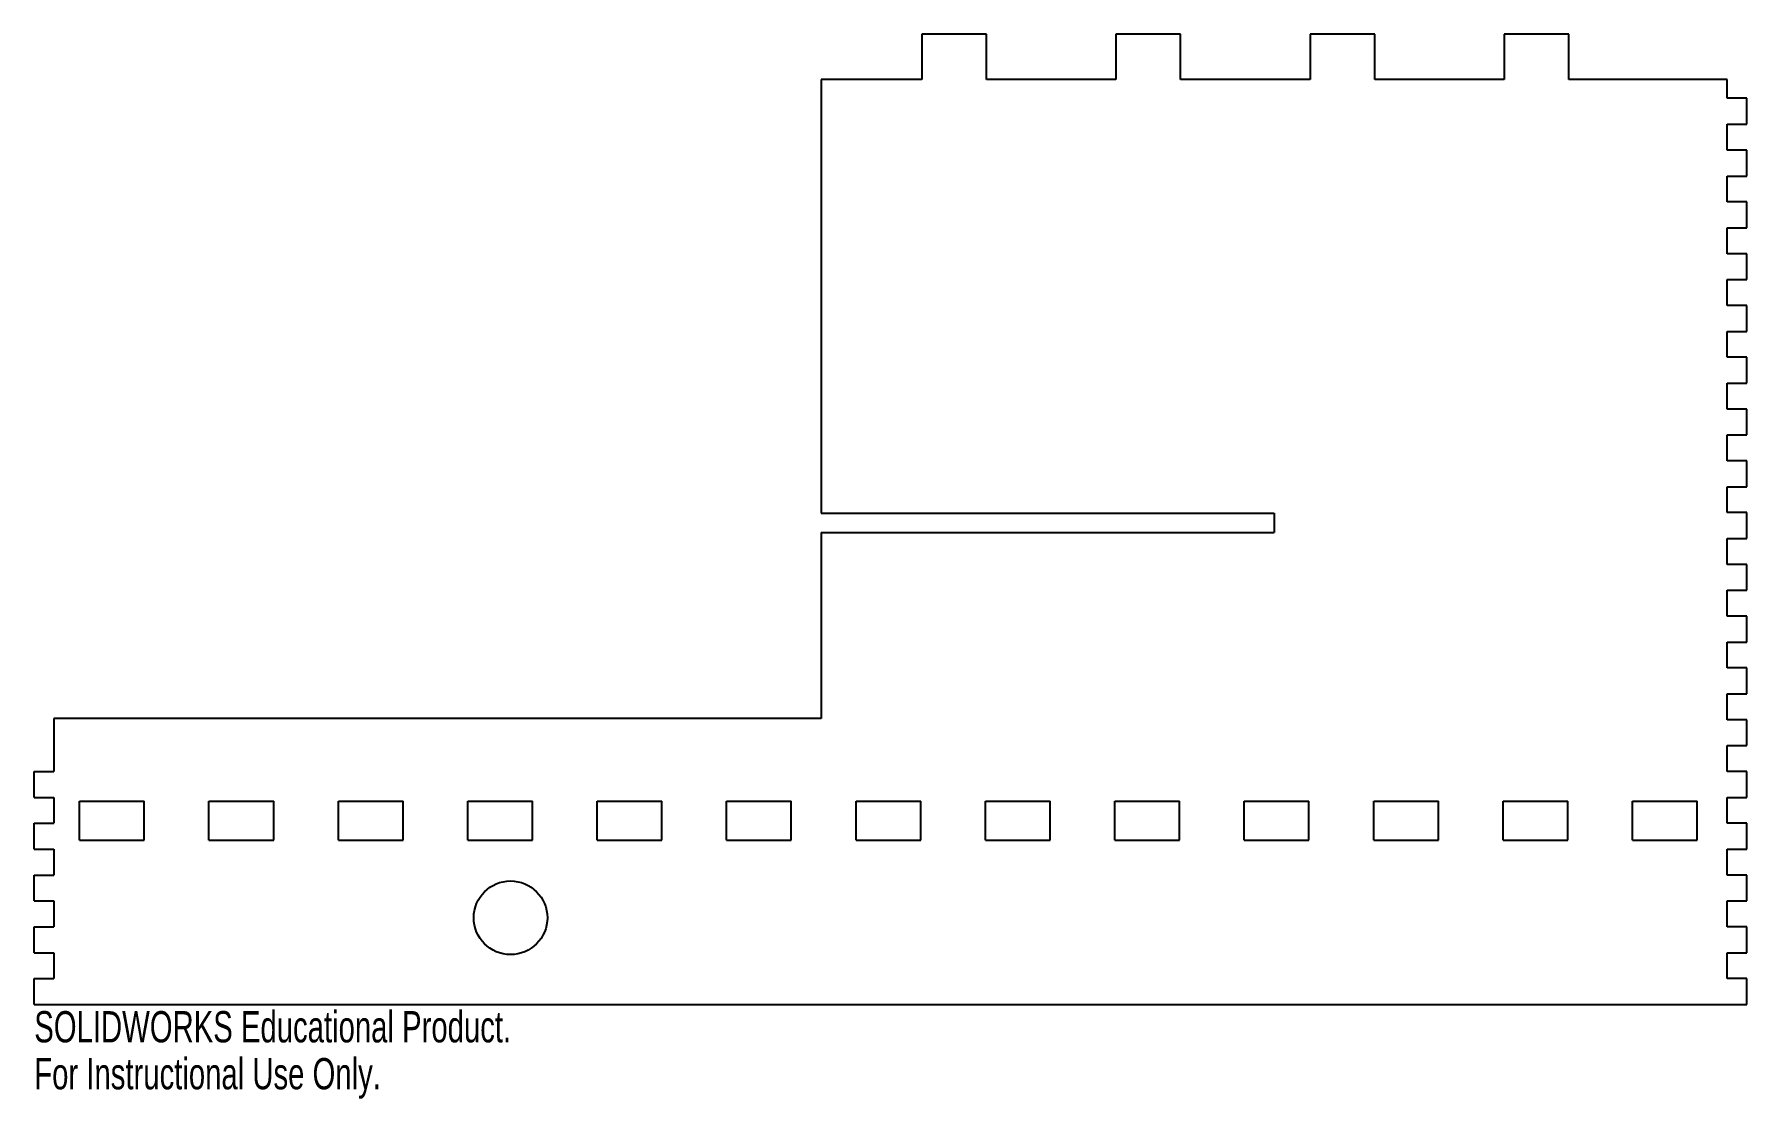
# Model space of a CAD drawing. Header units: millimetres. Extents: x -173 to 91, y -40 to 124.
import ezdxf

# ---------------------------------------------------------------- set-up
doc = ezdxf.new("R2010")
doc.units = ezdxf.units.MM
doc.styles.add('SLDTEXTSTYLE0', font='TXT', dxfattribs={"width": 0.7})

msp = doc.modelspace()

# ---------------------------------------------------------------- linework, layer by layer
at = {"color": 7, "linetype": 'Continuous', "lineweight": 25}
for p, q in [((-26.26, 124.5), (-36.26, 124.5)), ((-36.26, 124.5), (-36.26, 117.5)), ((-26.26, 117.5), (-26.26, 124.5)), ((3.74, 124.5), (-6.26, 124.5)), ((-6.26, 124.5), (-6.26, 117.5)), ((3.74, 117.5), (3.74, 124.5)), ((33.74, 124.5), (23.74, 124.5)), ((23.74, 124.5), (23.74, 117.5)), ((33.74, 117.5), (33.74, 124.5)), ((63.74, 124.5), (53.74, 124.5)), ((53.74, 124.5), (53.74, 117.5)), ((63.74, 117.5), (63.74, 124.5)), ((-36.26, 117.5), (-51.79, 117.5)), ((-51.79, 117.5), (-51.79, 50.5)), ((-6.26, 117.5), (-26.26, 117.5)), ((23.74, 117.5), (3.74, 117.5)), ((53.74, 117.5), (33.74, 117.5)), ((88.21, 117.5), (63.74, 117.5)), ((88.21, 114.6), (88.21, 117.5)), ((91.21, 114.6), (88.21, 114.6)), ((91.21, 110.6), (91.21, 114.6)), ((88.21, 106.6), (88.21, 110.6)), ((88.21, 110.6), (91.21, 110.6)), ((91.21, 106.6), (88.21, 106.6)), ((91.21, 102.6), (91.21, 106.6)), ((88.21, 98.6), (88.21, 102.6)), ((88.21, 102.6), (91.21, 102.6)), ((91.21, 98.6), (88.21, 98.6)), ((91.21, 94.6), (91.21, 98.6)), ((88.21, 90.6), (88.21, 94.6)), ((88.21, 94.6), (91.21, 94.6)), ((91.21, 90.6), (88.21, 90.6)), ((91.21, 86.6), (91.21, 90.6)), ((88.21, 82.6), (88.21, 86.6)), ((88.21, 86.6), (91.21, 86.6)), ((91.21, 82.6), (88.21, 82.6)), ((91.21, 78.6), (91.21, 82.6)), ((88.21, 74.6), (88.21, 78.6)), ((88.21, 78.6), (91.21, 78.6)), ((91.21, 74.6), (88.21, 74.6)), ((91.21, 70.6), (91.21, 74.6)), ((88.21, 66.6), (88.21, 70.6)), ((88.21, 70.6), (91.21, 70.6)), ((91.21, 66.6), (88.21, 66.6)), ((91.21, 62.6), (91.21, 66.6)), ((88.21, 58.6), (88.21, 62.6)), ((88.21, 62.6), (91.21, 62.6)), ((91.21, 58.6), (88.21, 58.6)), ((91.21, 54.6), (91.21, 58.6)), ((88.21, 50.6), (88.21, 54.6)), ((88.21, 54.6), (91.21, 54.6)), ((-51.79, 50.5), (18.21, 50.5)), ((18.21, 50.5), (18.21, 47.5)), ((91.21, 50.6), (88.21, 50.6)), ((91.21, 46.6), (91.21, 50.6)), ((-51.79, 47.5), (18.21, 47.5)), ((-51.79, 47.5), (-51.79, 18.77)), ((88.21, 42.6), (88.21, 46.6)), ((88.21, 46.6), (91.21, 46.6)), ((91.21, 42.6), (88.21, 42.6)), ((91.21, 38.6), (91.21, 42.6)), ((88.21, 34.6), (88.21, 38.6)), ((88.21, 38.6), (91.21, 38.6)), ((91.21, 34.6), (88.21, 34.6)), ((91.21, 30.6), (91.21, 34.6)), ((88.21, 26.6), (88.21, 30.6)), ((88.21, 30.6), (91.21, 30.6)), ((91.21, 26.6), (88.21, 26.6)), ((91.21, 22.6), (91.21, 26.6)), ((88.21, 18.6), (88.21, 22.6)), ((88.21, 22.6), (91.21, 22.6)), ((-51.79, 18.77), (-170.38, 18.77)), ((-170.38, 18.77), (-170.38, 10.6)), ((91.21, 18.6), (88.21, 18.6)), ((91.21, 14.6), (91.21, 18.6)), ((88.21, 10.6), (88.21, 14.6)), ((88.21, 14.6), (91.21, 14.6)), ((-173.38, 10.6), (-170.38, 10.6)), ((-173.38, 6.6), (-173.38, 10.6)), ((91.21, 10.6), (88.21, 10.6)), ((91.21, 6.6), (91.21, 10.6)), ((-173.38, 6.6), (-170.38, 6.6)), ((-170.38, 6.6), (-170.38, 2.6)), ((-166.38, 0), (-166.38, 6)), ((-166.38, 6), (-156.38, 6)), ((-156.38, 0), (-156.38, 6)), ((-146.39, 0), (-146.39, 6)), ((-146.39, 6), (-136.39, 6)), ((-136.39, 0), (-136.39, 6)), ((-126.39, 0), (-126.39, 6)), ((-126.39, 6), (-116.39, 6)), ((-116.39, 0), (-116.39, 6)), ((-106.4, 0), (-106.4, 6)), ((-106.4, 6), (-96.4, 6)), ((-96.4, 0), (-96.4, 6)), ((-86.4, 0), (-86.4, 6)), ((-86.4, 6), (-76.4, 6)), ((-76.4, 0), (-76.4, 6)), ((-66.41, 0), (-66.41, 6)), ((-66.41, 6), (-56.41, 6)), ((-56.41, 0), (-56.41, 6)), ((-46.41, 0), (-46.41, 6)), ((-46.41, 6), (-36.41, 6)), ((-36.41, 0), (-36.41, 6)), ((-26.42, 0), (-26.42, 6)), ((-26.42, 6), (-16.42, 6)), ((-16.42, 0), (-16.42, 6)), ((-6.42, 0), (-6.42, 6)), ((-6.42, 6), (3.58, 6)), ((3.58, 0), (3.58, 6)), ((13.57, 0), (13.57, 6)), ((13.57, 6), (23.57, 6)), ((23.57, 0), (23.57, 6)), ((33.57, 0), (33.57, 6)), ((33.57, 6), (43.57, 6)), ((43.57, 0), (43.57, 6)), ((53.56, 0), (53.56, 6)), ((53.56, 6), (63.56, 6)), ((63.56, 0), (63.56, 6)), ((73.56, 0), (73.56, 6)), ((73.56, 6), (83.56, 6)), ((83.56, 0), (83.56, 6)), ((88.21, 2.6), (88.21, 6.6)), ((88.21, 6.6), (91.21, 6.6)), ((-173.38, 2.6), (-170.38, 2.6)), ((-173.38, -1.4), (-173.38, 2.6)), ((-166.38, 0), (-156.38, 0)), ((-146.39, 0), (-136.39, 0)), ((-126.39, 0), (-116.39, 0)), ((-106.4, 0), (-96.4, 0)), ((-86.4, 0), (-76.4, 0)), ((-66.41, 0), (-56.41, 0)), ((-46.41, 0), (-36.41, 0)), ((-26.42, 0), (-16.42, 0)), ((-6.42, 0), (3.58, 0)), ((13.57, 0), (23.57, 0)), ((33.57, 0), (43.57, 0)), ((53.56, 0), (63.56, 0)), ((73.56, 0), (83.56, 0)), ((91.21, 2.6), (88.21, 2.6)), ((91.21, -1.4), (91.21, 2.6)), ((-173.38, -1.4), (-170.38, -1.4)), ((-170.38, -1.4), (-170.38, -5.4)), ((88.21, -5.4), (88.21, -1.4)), ((88.21, -1.4), (91.21, -1.4)), ((-173.38, -5.4), (-170.38, -5.4)), ((-173.38, -9.4), (-173.38, -5.4)), ((91.21, -5.4), (88.21, -5.4)), ((91.21, -9.4), (91.21, -5.4)), ((-173.38, -9.4), (-170.38, -9.4)), ((-170.38, -9.4), (-170.38, -13.4)), ((88.21, -13.4), (88.21, -9.4)), ((88.21, -9.4), (91.21, -9.4)), ((-173.38, -13.4), (-170.38, -13.4)), ((-173.38, -17.4), (-173.38, -13.4)), ((91.21, -13.4), (88.21, -13.4)), ((91.21, -17.4), (91.21, -13.4)), ((-173.38, -17.4), (-170.38, -17.4)), ((-170.38, -17.4), (-170.38, -21.4)), ((88.21, -21.4), (88.21, -17.4)), ((88.21, -17.4), (91.21, -17.4)), ((-173.38, -21.4), (-170.38, -21.4)), ((-173.38, -25.4), (-173.38, -21.4)), ((91.21, -21.4), (88.21, -21.4)), ((91.21, -25.4), (91.21, -21.4)), ((-173.38, -25.4), (91.21, -25.4))]:
    msp.add_line(p, q, dxfattribs=at)
msp.add_circle((-99.79, -12), 5.69, dxfattribs=at)

# ---------------------------------------------------------------- texts
at = {"color": 7, "linetype": 'Continuous', "char_height": 4.8336, "attachment_point": 1, "style": 'SLDTEXTSTYLE0'}
for s, insert in [('SOLIDWORKS Educational Product.', (-173.38, -26.42)), ('For Instructional Use Only.', (-173.38, -33.67))]:
    msp.add_mtext(s, dxfattribs=dict(at, insert=insert))

doc.saveas('drawing.dxf')
